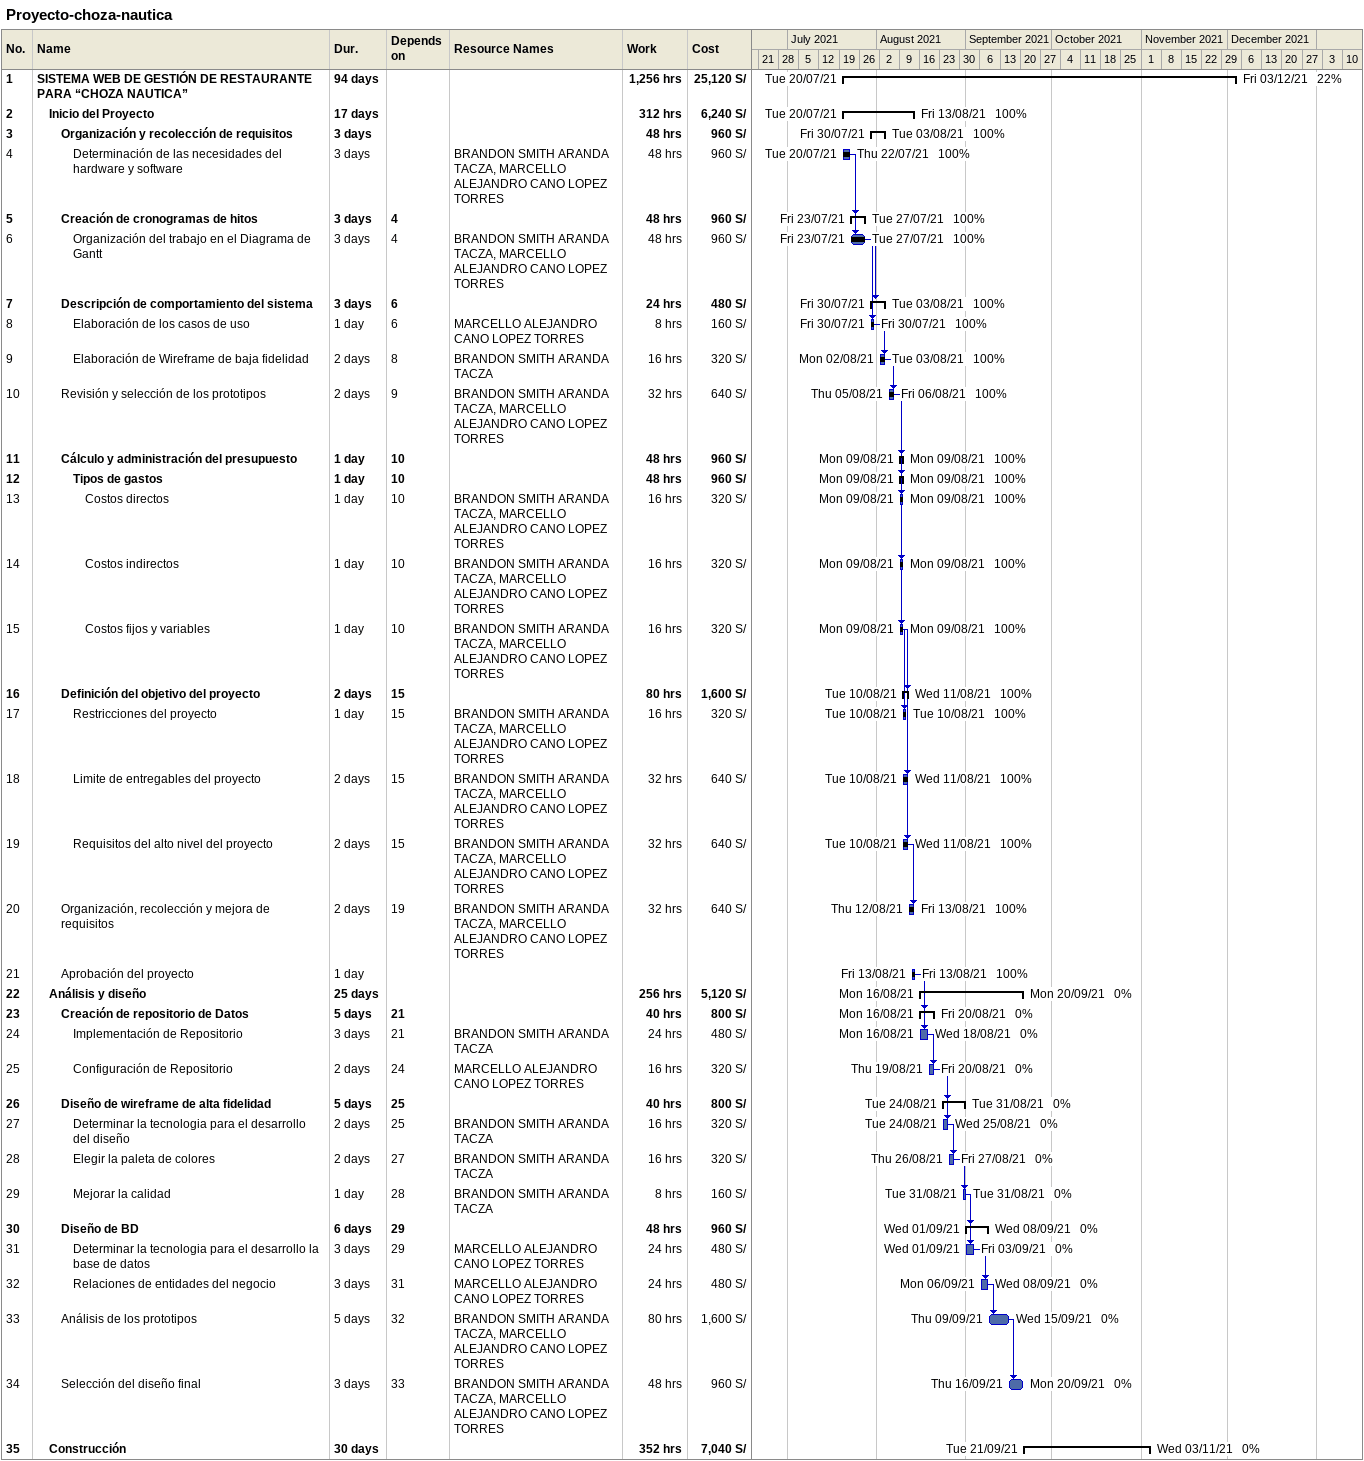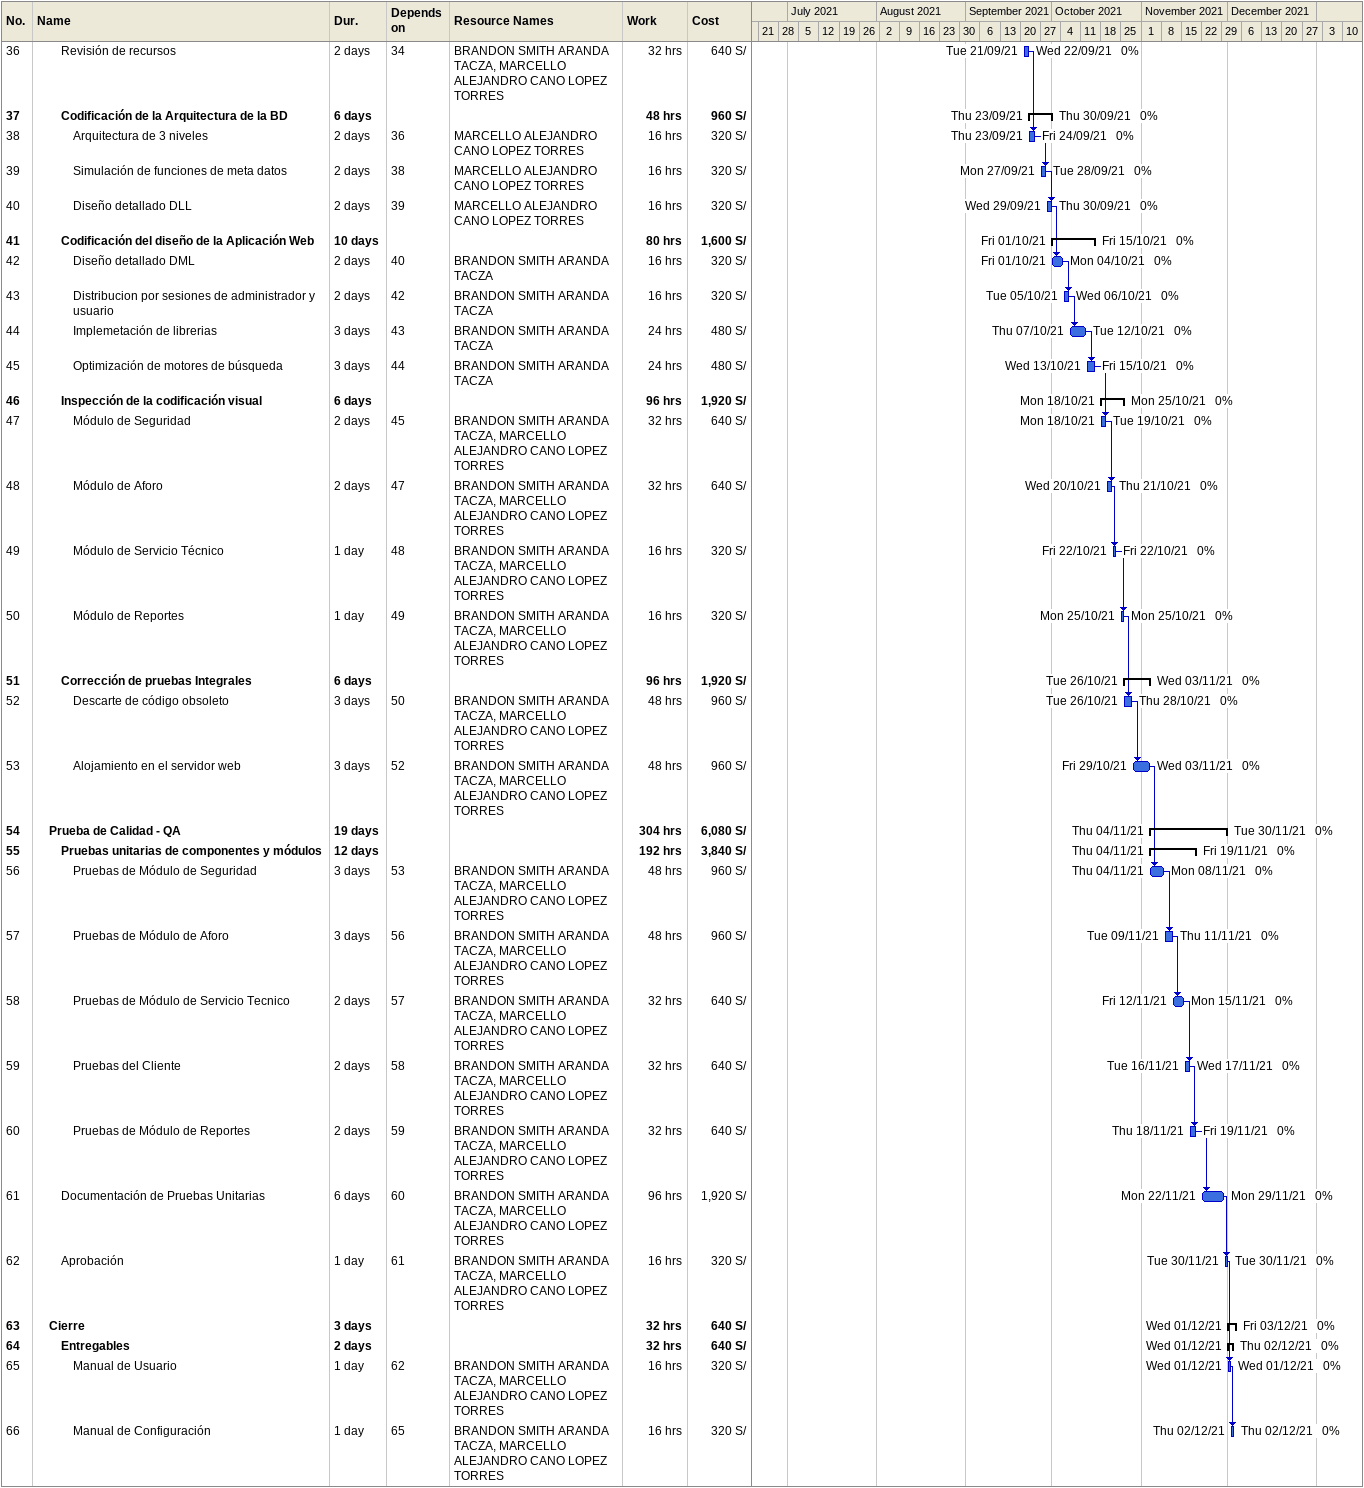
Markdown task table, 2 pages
Proyecto-choza-nautica

| ID | Level | Task | Duration | Start | Finish | Predecessors | Resources | % complete | Work (h) | Cost (S/) |
|---|---|---|---|---|---|---|---|---|---|---|
| 1 | 1 | **SISTEMA WEB DE GESTIÓN DE RESTAURANTE PARA “CHOZA NAUTICA”** | 94d | 2021-07-20 | 2021-12-03 |  |  | 22 | 1256 | 25120 |
| 2 | 2 | **Inicio del Proyecto** | 17d | 2021-07-20 | 2021-08-13 |  |  | 100 | 312 | 6240 |
| 3 | 3 | **Organización y recolección de requisitos** | 3d | 2021-07-30 | 2021-08-03 |  |  | 100 | 48 | 960 |
| 4 | 4 | Determinación de las necesidades del hardware y software | 3d | 2021-07-20 | 2021-07-22 |  | BRANDON SMITH ARANDA TACZA, MARCELLO ALEJANDRO CANO LOPEZ TORRES | 100 | 48 | 960 |
| 5 | 3 | **Creación de cronogramas de hitos** | 3d | 2021-07-23 | 2021-07-27 | 4 |  | 100 | 48 | 960 |
| 6 | 4 | Organización del trabajo en el Diagrama de Gantt | 3d | 2021-07-23 | 2021-07-27 | 4 | BRANDON SMITH ARANDA TACZA, MARCELLO ALEJANDRO CANO LOPEZ TORRES | 100 | 48 | 960 |
| 7 | 3 | **Descripción de comportamiento del sistema** | 3d | 2021-07-30 | 2021-08-03 | 6 |  | 100 | 24 | 480 |
| 8 | 4 | Elaboración de los casos de uso | 1d | 2021-07-30 | 2021-07-30 | 6 | MARCELLO ALEJANDRO CANO LOPEZ TORRES | 100 | 8 | 160 |
| 9 | 4 | Elaboración de Wireframe de baja fidelidad | 2d | 2021-08-02 | 2021-08-03 | 8 | BRANDON SMITH ARANDA TACZA | 100 | 16 | 320 |
| 10 | 3 | Revisión y selección de los prototipos | 2d | 2021-08-05 | 2021-08-06 | 9 | BRANDON SMITH ARANDA TACZA, MARCELLO ALEJANDRO CANO LOPEZ TORRES | 100 | 32 | 640 |
| 11 | 3 | **Cálculo y administración del presupuesto** | 1d | 2021-08-09 | 2021-08-09 | 10 |  | 100 | 48 | 960 |
| 12 | 4 | **Tipos de gastos** | 1d | 2021-08-09 | 2021-08-09 | 10 |  | 100 | 48 | 960 |
| 13 | 5 | Costos directos | 1d | 2021-08-09 | 2021-08-09 | 10 | BRANDON SMITH ARANDA TACZA, MARCELLO ALEJANDRO CANO LOPEZ TORRES | 100 | 16 | 320 |
| 14 | 5 | Costos indirectos | 1d | 2021-08-09 | 2021-08-09 | 10 | BRANDON SMITH ARANDA TACZA, MARCELLO ALEJANDRO CANO LOPEZ TORRES | 100 | 16 | 320 |
| 15 | 5 | Costos fijos y variables | 1d | 2021-08-09 | 2021-08-09 | 10 | BRANDON SMITH ARANDA TACZA, MARCELLO ALEJANDRO CANO LOPEZ TORRES | 100 | 16 | 320 |
| 16 | 3 | **Definición del objetivo del proyecto** | 2d | 2021-08-10 | 2021-08-11 | 15 |  | 100 | 80 | 1600 |
| 17 | 4 | Restricciones del proyecto | 1d | 2021-08-10 | 2021-08-10 | 15 | BRANDON SMITH ARANDA TACZA, MARCELLO ALEJANDRO CANO LOPEZ TORRES | 100 | 16 | 320 |
| 18 | 4 | Limite de entregables del proyecto | 2d | 2021-08-10 | 2021-08-11 | 15 | BRANDON SMITH ARANDA TACZA, MARCELLO ALEJANDRO CANO LOPEZ TORRES | 100 | 32 | 640 |
| 19 | 4 | Requisitos del alto nivel del proyecto | 2d | 2021-08-10 | 2021-08-11 | 15 | BRANDON SMITH ARANDA TACZA, MARCELLO ALEJANDRO CANO LOPEZ TORRES | 100 | 32 | 640 |
| 20 | 3 | Organización, recolección y mejora de requisitos | 2d | 2021-08-12 | 2021-08-13 | 19 | BRANDON SMITH ARANDA TACZA, MARCELLO ALEJANDRO CANO LOPEZ TORRES | 100 | 32 | 640 |
| 21 | 3 | Aprobación del proyecto | 1d | 2021-08-13 | 2021-08-13 |  |  | 100 |  |  |
| 22 | 2 | **Análisis y diseño** | 25d | 2021-08-16 | 2021-09-20 |  |  | 0 | 256 | 5120 |
| 23 | 3 | **Creación de repositorio de Datos** | 5d | 2021-08-16 | 2021-08-20 | 21 |  | 0 | 40 | 800 |
| 24 | 4 | Implementación de Repositorio | 3d | 2021-08-16 | 2021-08-18 | 21 | BRANDON SMITH ARANDA TACZA | 0 | 24 | 480 |
| 25 | 4 | Configuración de Repositorio | 2d | 2021-08-19 | 2021-08-20 | 24 | MARCELLO ALEJANDRO CANO LOPEZ TORRES | 0 | 16 | 320 |
| 26 | 3 | **Diseño de wireframe de alta fidelidad** | 5d | 2021-08-24 | 2021-08-31 | 25 |  | 0 | 40 | 800 |
| 27 | 4 | Determinar la tecnologia para el desarrollo del diseño | 2d | 2021-08-24 | 2021-08-25 | 25 | BRANDON SMITH ARANDA TACZA | 0 | 16 | 320 |
| 28 | 4 | Elegir la paleta de colores | 2d | 2021-08-26 | 2021-08-27 | 27 | BRANDON SMITH ARANDA TACZA | 0 | 16 | 320 |
| 29 | 4 | Mejorar la calidad | 1d | 2021-08-31 | 2021-08-31 | 28 | BRANDON SMITH ARANDA TACZA | 0 | 8 | 160 |
| 30 | 3 | **Diseño de BD** | 6d | 2021-09-01 | 2021-09-08 | 29 |  | 0 | 48 | 960 |
| 31 | 4 | Determinar la tecnologia para el desarrollo la base de datos | 3d | 2021-09-01 | 2021-09-03 | 29 | MARCELLO ALEJANDRO CANO LOPEZ TORRES | 0 | 24 | 480 |
| 32 | 4 | Relaciones de entidades del negocio | 3d | 2021-09-06 | 2021-09-08 | 31 | MARCELLO ALEJANDRO CANO LOPEZ TORRES | 0 | 24 | 480 |
| 33 | 3 | Análisis de los prototipos | 5d | 2021-09-09 | 2021-09-15 | 32 | BRANDON SMITH ARANDA TACZA, MARCELLO ALEJANDRO CANO LOPEZ TORRES | 0 | 80 | 1600 |
| 34 | 3 | Selección del diseño final | 3d | 2021-09-16 | 2021-09-20 | 33 | BRANDON SMITH ARANDA TACZA, MARCELLO ALEJANDRO CANO LOPEZ TORRES | 0 | 48 | 960 |
| 35 | 2 | **Construcción** | 30d | 2021-09-21 | 2021-11-03 |  |  | 0 | 352 | 7040 |
| 36 | 3 | Revisión de recursos | 2d | 2021-09-21 | 2021-09-22 | 34 | BRANDON SMITH ARANDA TACZA, MARCELLO ALEJANDRO CANO LOPEZ TORRES | 0 | 32 | 640 |
| 37 | 3 | **Codificación de la Arquitectura de la BD** | 6d | 2021-09-23 | 2021-09-30 |  |  | 0 | 48 | 960 |
| 38 | 4 | Arquitectura de 3 niveles | 2d | 2021-09-23 | 2021-09-24 | 36 | MARCELLO ALEJANDRO CANO LOPEZ TORRES | 0 | 16 | 320 |
| 39 | 4 | Simulación de funciones de meta datos | 2d | 2021-09-27 | 2021-09-28 | 38 | MARCELLO ALEJANDRO CANO LOPEZ TORRES | 0 | 16 | 320 |
| 40 | 4 | Diseño detallado DLL | 2d | 2021-09-29 | 2021-09-30 | 39 | MARCELLO ALEJANDRO CANO LOPEZ TORRES | 0 | 16 | 320 |
| 41 | 3 | **Codificación del diseño de la Aplicación Web** | 10d | 2021-10-01 | 2021-10-15 |  |  | 0 | 80 | 1600 |
| 42 | 4 | Diseño detallado DML | 2d | 2021-10-01 | 2021-10-04 | 40 | BRANDON SMITH ARANDA TACZA | 0 | 16 | 320 |
| 43 | 4 | Distribucion por sesiones de administrador y usuario | 2d | 2021-10-05 | 2021-10-06 | 42 | BRANDON SMITH ARANDA TACZA | 0 | 16 | 320 |
| 44 | 4 | Implemetación de librerias | 3d | 2021-10-07 | 2021-10-12 | 43 | BRANDON SMITH ARANDA TACZA | 0 | 24 | 480 |
| 45 | 4 | Optimización de motores de búsqueda | 3d | 2021-10-13 | 2021-10-15 | 44 | BRANDON SMITH ARANDA TACZA | 0 | 24 | 480 |
| 46 | 3 | **Inspección de la codificación visual** | 6d | 2021-10-18 | 2021-10-25 |  |  | 0 | 96 | 1920 |
| 47 | 4 | Módulo de Seguridad | 2d | 2021-10-18 | 2021-10-19 | 45 | BRANDON SMITH ARANDA TACZA, MARCELLO ALEJANDRO CANO LOPEZ TORRES | 0 | 32 | 640 |
| 48 | 4 | Módulo de Aforo | 2d | 2021-10-20 | 2021-10-21 | 47 | BRANDON SMITH ARANDA TACZA, MARCELLO ALEJANDRO CANO LOPEZ TORRES | 0 | 32 | 640 |
| 49 | 4 | Módulo de Servicio Técnico | 1d | 2021-10-22 | 2021-10-22 | 48 | BRANDON SMITH ARANDA TACZA, MARCELLO ALEJANDRO CANO LOPEZ TORRES | 0 | 16 | 320 |
| 50 | 4 | Módulo de Reportes | 1d | 2021-10-25 | 2021-10-25 | 49 | BRANDON SMITH ARANDA TACZA, MARCELLO ALEJANDRO CANO LOPEZ TORRES | 0 | 16 | 320 |
| 51 | 3 | **Corrección de pruebas Integrales** | 6d | 2021-10-26 | 2021-11-03 |  |  | 0 | 96 | 1920 |
| 52 | 4 | Descarte de código obsoleto | 3d | 2021-10-26 | 2021-10-28 | 50 | BRANDON SMITH ARANDA TACZA, MARCELLO ALEJANDRO CANO LOPEZ TORRES | 0 | 48 | 960 |
| 53 | 4 | Alojamiento en el servidor web | 3d | 2021-10-29 | 2021-11-03 | 52 | BRANDON SMITH ARANDA TACZA, MARCELLO ALEJANDRO CANO LOPEZ TORRES | 0 | 48 | 960 |
| 54 | 2 | **Prueba de Calidad - QA** | 19d | 2021-11-04 | 2021-11-30 |  |  | 0 | 304 | 6080 |
| 55 | 3 | **Pruebas unitarias de componentes y módulos** | 12d | 2021-11-04 | 2021-11-19 |  |  | 0 | 192 | 3840 |
| 56 | 4 | Pruebas de Módulo de Seguridad | 3d | 2021-11-04 | 2021-11-08 | 53 | BRANDON SMITH ARANDA TACZA, MARCELLO ALEJANDRO CANO LOPEZ TORRES | 0 | 48 | 960 |
| 57 | 4 | Pruebas de Módulo de Aforo | 3d | 2021-11-09 | 2021-11-11 | 56 | BRANDON SMITH ARANDA TACZA, MARCELLO ALEJANDRO CANO LOPEZ TORRES | 0 | 48 | 960 |
| 58 | 4 | Pruebas de Módulo de Servicio Tecnico | 2d | 2021-11-12 | 2021-11-15 | 57 | BRANDON SMITH ARANDA TACZA, MARCELLO ALEJANDRO CANO LOPEZ TORRES | 0 | 32 | 640 |
| 59 | 4 | Pruebas del Cliente | 2d | 2021-11-16 | 2021-11-17 | 58 | BRANDON SMITH ARANDA TACZA, MARCELLO ALEJANDRO CANO LOPEZ TORRES | 0 | 32 | 640 |
| 60 | 4 | Pruebas de Módulo de Reportes | 2d | 2021-11-18 | 2021-11-19 | 59 | BRANDON SMITH ARANDA TACZA, MARCELLO ALEJANDRO CANO LOPEZ TORRES | 0 | 32 | 640 |
| 61 | 3 | Documentación de Pruebas Unitarias | 6d | 2021-11-22 | 2021-11-29 | 60 | BRANDON SMITH ARANDA TACZA, MARCELLO ALEJANDRO CANO LOPEZ TORRES | 0 | 96 | 1920 |
| 62 | 3 | Aprobación | 1d | 2021-11-30 | 2021-11-30 | 61 | BRANDON SMITH ARANDA TACZA, MARCELLO ALEJANDRO CANO LOPEZ TORRES | 0 | 16 | 320 |
| 63 | 2 | **Cierre** | 3d | 2021-12-01 | 2021-12-03 |  |  | 0 | 32 | 640 |
| 64 | 3 | **Entregables** | 2d | 2021-12-01 | 2021-12-02 |  |  | 0 | 32 | 640 |
| 65 | 4 | Manual de Usuario | 1d | 2021-12-01 | 2021-12-01 | 62 | BRANDON SMITH ARANDA TACZA, MARCELLO ALEJANDRO CANO LOPEZ TORRES | 0 | 16 | 320 |
| 66 | 4 | Manual de Configuración | 1d | 2021-12-02 | 2021-12-02 | 65 | BRANDON SMITH ARANDA TACZA, MARCELLO ALEJANDRO CANO LOPEZ TORRES | 0 | 16 | 320 |
